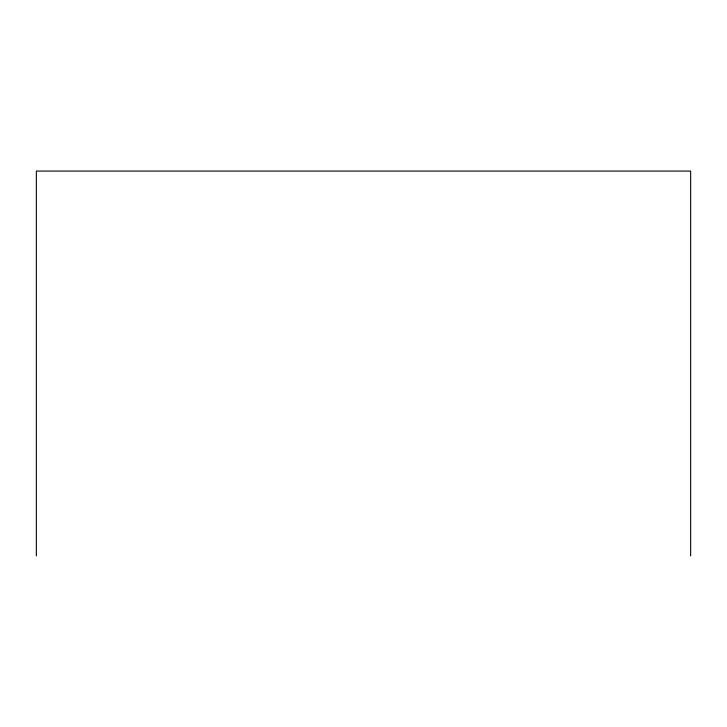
<?xml version="1.0" encoding="UTF-8"?>
<svg xmlns="http://www.w3.org/2000/svg" width="727" height="727" viewBox="0 0 727 727"><rect width="100%" height="100%" fill="white"/><g stroke="black" fill="none" stroke-linecap="round" stroke-linejoin="round"><path stroke-width="1.09" d="M690.65 555.928L690.65 171.072L36.35 171.072L36.35 555.928"/></g></svg>
